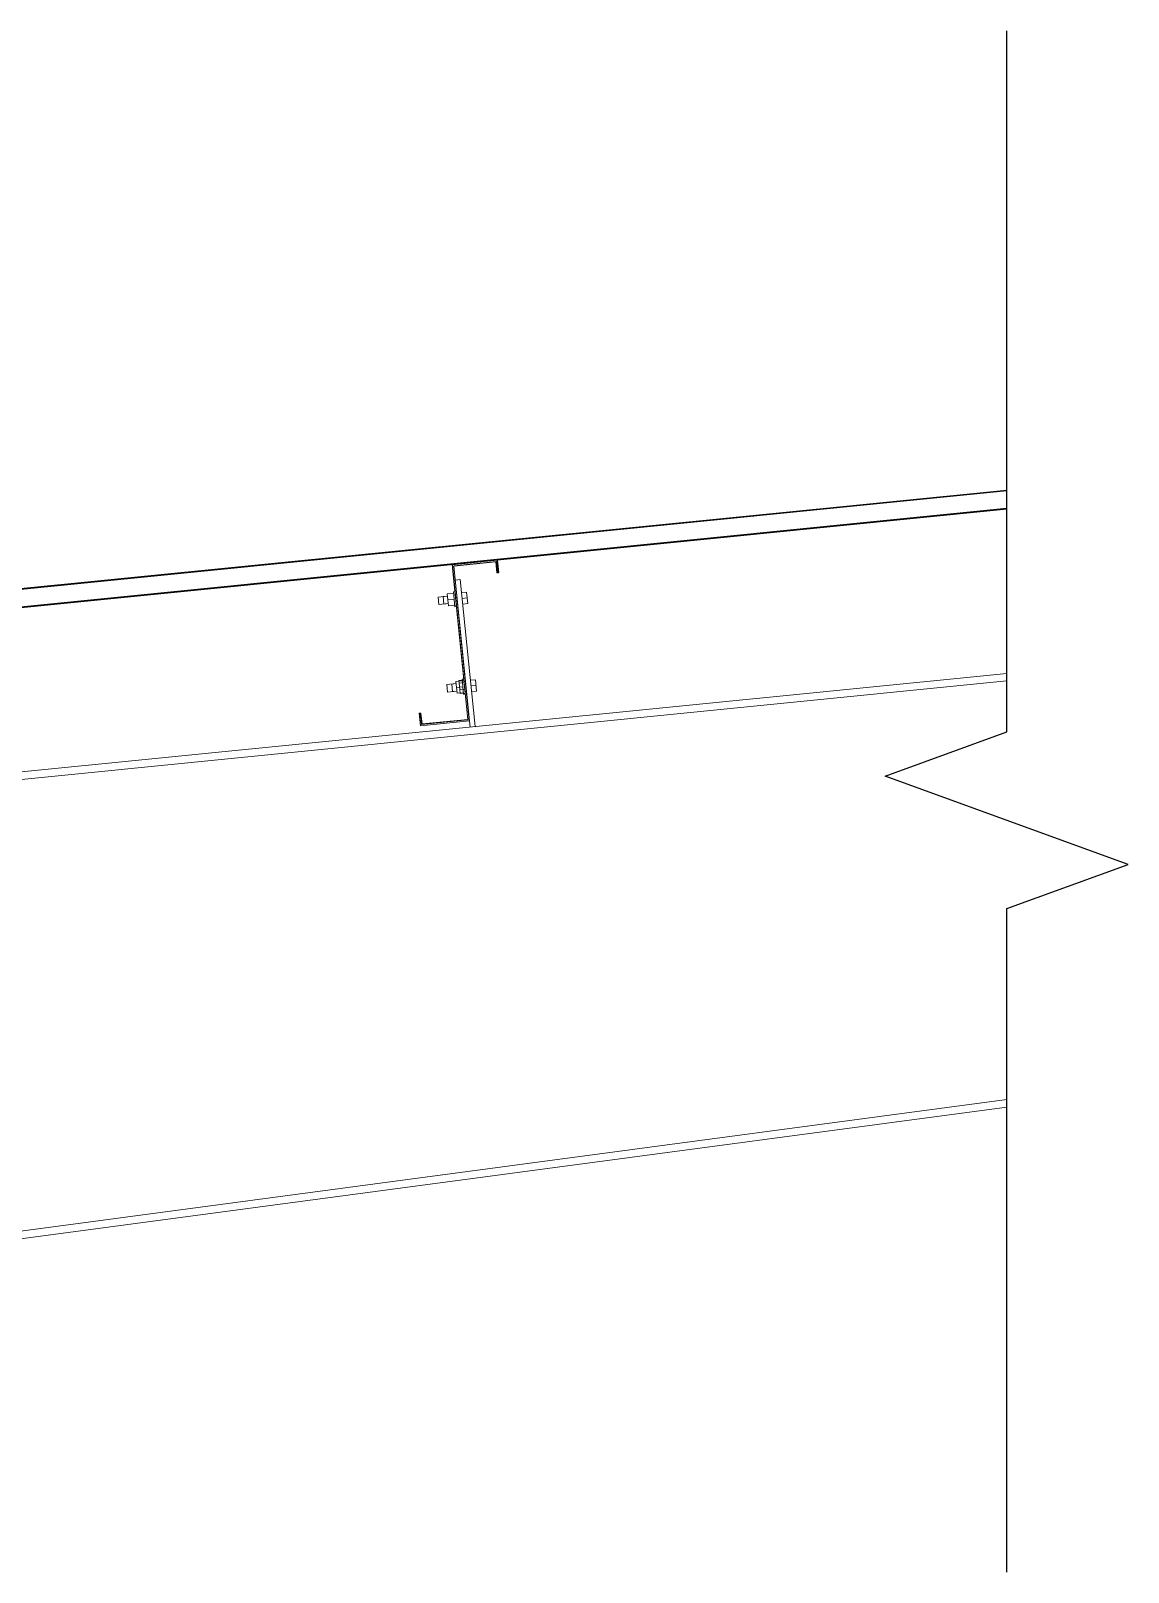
# Model space of a CAD drawing. Header units: inches. Extents: x 1359 to 46357, y -3807 to 191.
# Drawn here: x 23857.41 to 23872.69, y -771.22 to -749.76 of the extents above; entities that cross this region are included whole.
import ezdxf

# ---------------------------------------------------------------- set-up
doc = ezdxf.new("R2010")
doc.units = ezdxf.units.IN
doc.header["$MEASUREMENT"] = 0
doc.layers.add('Bolt', color=1, linetype='Continuous', lineweight=0)
doc.layers.add('S-STEEL-BEAM', color=3, linetype='Continuous', lineweight=0)
doc.layers.add('ROOFING', color=4, linetype='Continuous')

# ---------------------------------------------------------------- blocks, each defined once
blk = doc.blocks.new('*A607')
at = {"layer": 'Bolt', "color": 7, "linetype": 'Continuous', "lineweight": 0}
for p, q in [((180.8792, 328.4759), (180.9107, 328.479)), ((180.8808, 328.4601), (180.8792, 328.4759)), ((180.9123, 328.4633), (180.8808, 328.4601)), ((180.8808, 328.4601), (180.8849, 328.4191)), ((180.8849, 328.4191), (180.9164, 328.4223)), ((180.8849, 328.4191), (180.8874, 328.3939)), ((180.8874, 328.3939), (180.9189, 328.397))]:
    blk.add_line(p, q, dxfattribs=at)
blk = doc.blocks.new('*A608')
at = {"layer": 'S-STEEL-BEAM', "color": 2, "linetype": 'Continuous', "lineweight": 0}
for p, q in [((181.1238, 329.2428), (180.8372, 329.2141)), ((180.8372, 329.2141), (180.9357, 328.2291)), ((180.8481, 329.2052), (181.1148, 329.2319)), ((180.9467, 328.2201), (180.8481, 329.2052)), ((181.1148, 329.2319), (181.1218, 329.1622)), ((181.1317, 329.1632), (181.1238, 329.2428)), ((181.1218, 329.1622), (181.1317, 329.1632)), ((180.6382, 328.2697), (180.6282, 328.2687)), ((180.6282, 328.2687), (180.6362, 328.1891)), ((180.6362, 328.1891), (180.9467, 328.2201)), ((180.6452, 328.2), (180.6382, 328.2697)), ((180.9357, 328.2291), (180.6452, 328.2))]:
    blk.add_line(p, q, dxfattribs=at)
blk = doc.blocks.new('*A627')
at = {"layer": 'Bolt', "color": 7, "linetype": 'Continuous', "lineweight": 0}
for p, q in [((180.7791, 329.0114), (180.8069, 329.0141)), ((180.7791, 329.0114), (180.7839, 328.9636)), ((180.8056, 329.0281), (180.8454, 329.0321)), ((180.8131, 328.9525), (180.8056, 329.0281)), ((180.8093, 328.9903), (180.8491, 328.9942)), ((180.8444, 329.042), (180.8543, 329.043)), ((180.8444, 329.042), (180.8539, 328.9465)), ((180.8973, 329.0352), (180.9288, 329.0384)), ((180.9009, 328.9994), (180.9324, 329.0026)), ((180.9288, 329.0384), (180.936, 328.9668)), ((180.7839, 328.9636), (180.8117, 328.9664)), ((180.8131, 328.9525), (180.8529, 328.9564)), ((180.8539, 328.9465), (180.8639, 328.9475)), ((180.9045, 328.9636), (180.936, 328.9668)), ((180.9001, 328.4848), (180.91, 328.4858)), ((180.9001, 328.4848), (180.9096, 328.3893)), ((180.953, 328.478), (180.9845, 328.4812)), ((180.9845, 328.4812), (180.9917, 328.4095)), ((180.8348, 328.4541), (180.8627, 328.4569)), ((180.8348, 328.4541), (180.8396, 328.4064)), ((180.8396, 328.4064), (180.8674, 328.4092)), ((180.8613, 328.4709), (180.9011, 328.4748)), ((180.8688, 328.3952), (180.8613, 328.4709)), ((180.8651, 328.433), (180.9049, 328.437)), ((180.8688, 328.3952), (180.9086, 328.3992)), ((180.9096, 328.3893), (180.9196, 328.3903)), ((180.9566, 328.4422), (180.9881, 328.4454)), ((180.9602, 328.4064), (180.9917, 328.4095))]:
    blk.add_line(p, q, dxfattribs=at)
blk = doc.blocks.new('*A629')
at = {"layer": 'S-STEEL-BEAM', "color": 2, "linetype": 'Continuous', "lineweight": 0}
for p, q in [((180.8384, 329.2143), (181.125, 329.2429)), ((180.9371, 328.2268), (180.8384, 329.2143)), ((181.1182, 329.2346), (180.8467, 329.2075)), ((180.9455, 328.22), (180.8467, 329.2075)), ((181.1254, 329.1626), (181.1182, 329.2346)), ((181.125, 329.2429), (181.1329, 329.1633)), ((181.1329, 329.1633), (181.1254, 329.1626)), ((180.627, 328.2685), (180.6346, 328.2693)), ((180.635, 328.1889), (180.627, 328.2685)), ((180.6346, 328.2693), (180.6418, 328.1973)), ((180.9455, 328.22), (180.635, 328.1889)), ((180.6418, 328.1973), (180.9371, 328.2268))]:
    blk.add_line(p, q, dxfattribs=at)
blk = doc.blocks.new('*A642')
at = {"layer": 'S-STEEL-BEAM', "color": 2, "linetype": 'Continuous', "lineweight": 0}
for p, q in [((180.8571, 329.1156), (180.8889, 329.1188)), ((180.9824, 328.184), (180.8889, 329.1188)), ((180.9506, 328.1808), (180.9467, 328.2201))]:
    blk.add_line(p, q, dxfattribs=at)
blk = doc.blocks.new('*A645')
at = {"layer": 'Bolt', "color": 7, "linetype": 'Continuous', "lineweight": 0}
for p, q in [((180.7472, 329.0082), (180.8069, 329.0141)), ((180.7472, 329.0082), (180.752, 328.9604)), ((180.8454, 329.0321), (180.8056, 329.0281)), ((180.8056, 329.0281), (180.8131, 328.9525)), ((180.8093, 328.9903), (180.8491, 328.9942)), ((180.8444, 329.042), (180.8543, 329.043)), ((180.8444, 329.042), (180.8539, 328.9465)), ((180.752, 328.9604), (180.8117, 328.9664)), ((180.8131, 328.9525), (180.8529, 328.9564)), ((180.8539, 328.9465), (180.8639, 328.9475)), ((180.9001, 328.4848), (180.91, 328.4858)), ((180.9001, 328.4848), (180.9096, 328.3893)), ((180.803, 328.451), (180.8627, 328.4569)), ((180.803, 328.451), (180.8077, 328.4032)), ((180.8077, 328.4032), (180.8674, 328.4092)), ((180.9011, 328.4748), (180.8613, 328.4709)), ((180.8613, 328.4709), (180.8688, 328.3952)), ((180.8651, 328.433), (180.9049, 328.437)), ((180.8688, 328.3952), (180.9086, 328.3992)), ((180.9096, 328.3893), (180.9196, 328.3903))]:
    blk.add_line(p, q, dxfattribs=at)
blk = doc.blocks.new('A$C45D47835')
at = {"color": 74, "linetype": 'Continuous'}
blk.add_lwpolyline([(63.628, 68.976), (63.628, 74.257), (64.594, 74.608), (62.662, 75.311), (63.628, 75.663), (63.628, 81.24), (63.628, 81.24)], dxfattribs=at)
at = {"layer": 'ROOFING', "color": 3}
for p, q in [((63.628, 77.584), (48.055, 76.027)), ((63.628, 77.579), (48.055, 76.022)), ((63.628, 77.434), (48.159, 75.887)), ((63.628, 77.439), (48.171, 75.893))]:
    blk.add_line(p, q, dxfattribs=at)
at = {"layer": 'S-STEEL-BEAM', "color": 2, "linetype": 'Continuous', "lineweight": 0}
for p, q in [((63.628, 76.128), (53.276, 75.093)), ((63.628, 76.068), (53.276, 75.032)), ((63.628, 72.738), (53.275, 71.353)), ((63.628, 72.677), (53.275, 71.293))]:
    blk.add_line(p, q, dxfattribs=at)
at = {"lineweight": 0, "xscale": 1.25, "yscale": 1.25, "zscale": 1.25}
for name in ['*A629', '*A608', '*A645', '*A627', '*A642', '*A607']:
    blk.add_blockref(name, (-166.83, -334.525), dxfattribs=at)

msp = doc.modelspace()

# ---------------------------------------------------------------- block references
at = {"color": 8, "xscale": 1.75, "yscale": 1.75, "zscale": 1.75}
msp.add_blockref('A$C45D47835', (23759.6525, -891.9266, 0), dxfattribs=at)

doc.saveas('drawing.dxf')
